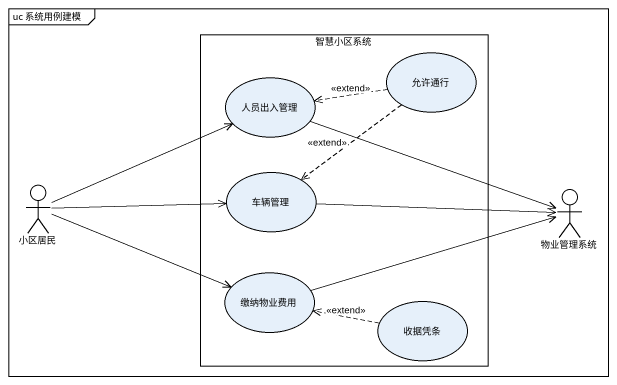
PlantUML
@startuml
mainframe uc 系统用例建模
rectangle 智慧小区系统 {
  usecase 允许通行
  usecase 人员出入管理
  usecase 车辆管理
  usecase 缴纳物业费用
  usecase 收据凭条
}
actor 小区居民
actor 物业管理系统
允许通行 .left.> 人员出入管理 : <<extend>>
允许通行 ..> 车辆管理 : <<extend>>
人员出入管理 -right-> 物业管理系统
小区居民 -right-> 人员出入管理
小区居民 -right-> 车辆管理
小区居民 -right-> 缴纳物业费用
车辆管理 -right-> 物业管理系统
缴纳物业费用 -right-> 物业管理系统
收据凭条 .left.> 缴纳物业费用 : <<extend>>
@enduml
